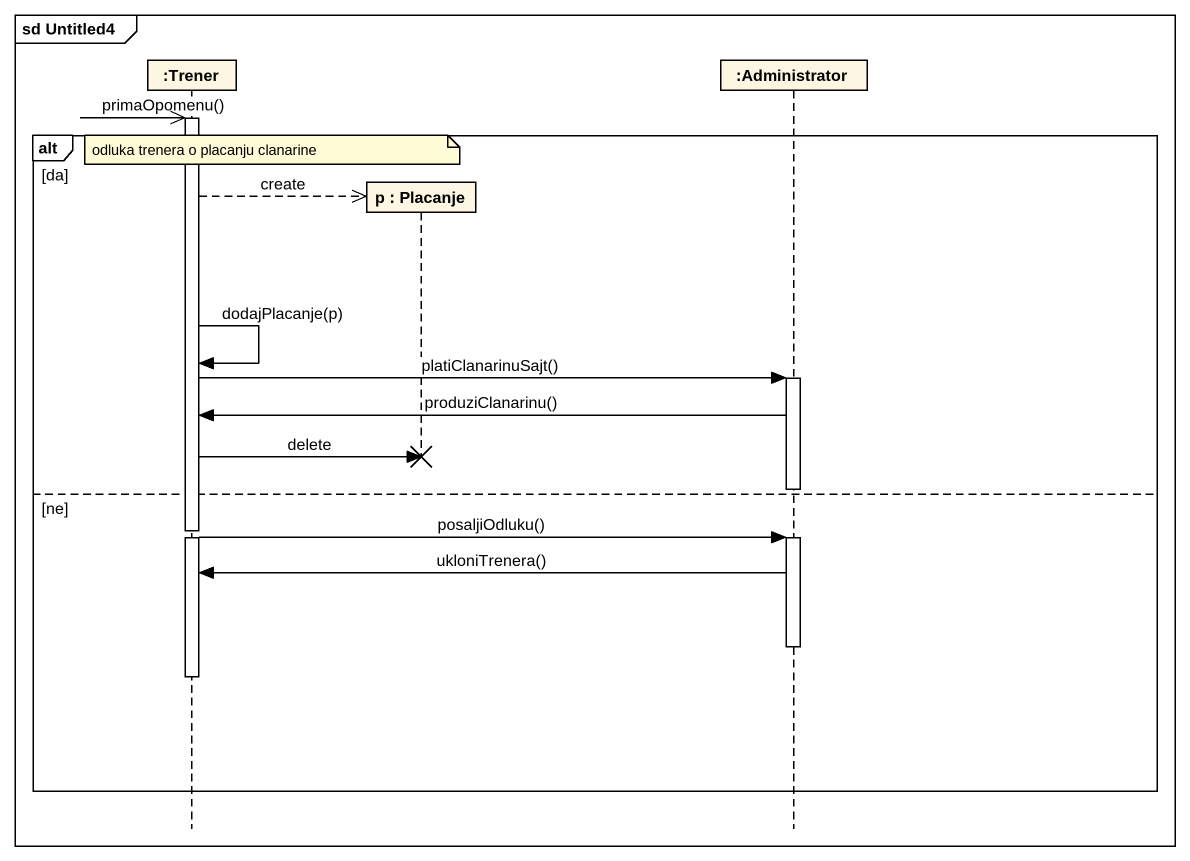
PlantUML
@startuml
mainframe sd Untitled4
hide footbox
participant ":Trener" as Trener
participant "p : Placanje" as p
participant ":Administrator" as Administrator

Trener ->> Trener : primaOpomenu()
activate Trener
alt da
  note over Trener : odluka trenera o placanju clanarine
  Trener -->> p ** : create
  Trener -> Trener : dodajPlacanje(p)
  Trener -> Administrator : platiClanarinuSajt()
  activate Administrator
  Administrator -> Trener : produziClanarinu()
  Trener -> p !! : delete
  deactivate Administrator
else ne
  Trener -> Administrator : posaljiOdluku()
  activate Administrator
  Administrator -> Trener : ukloniTrenera()
  deactivate Administrator
  deactivate Trener
end
@enduml
